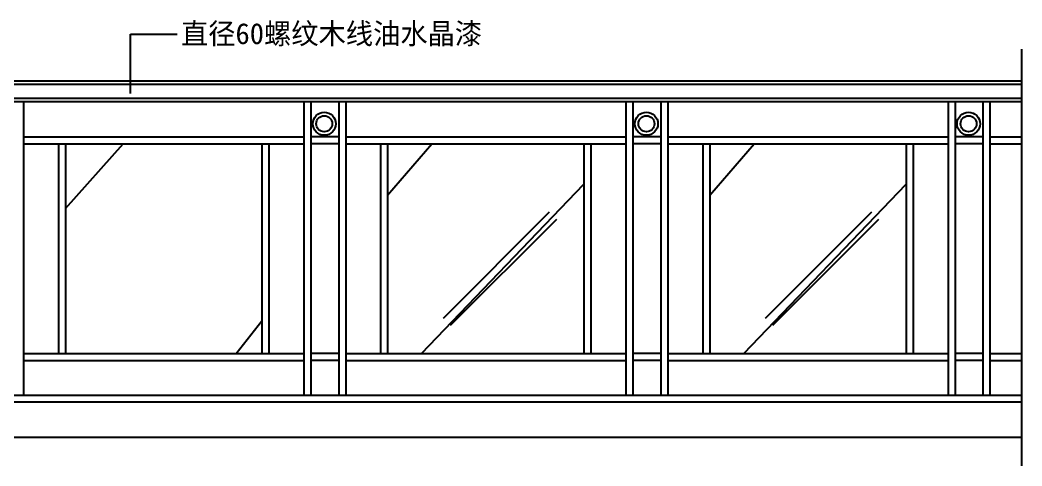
# Model space of a CAD drawing. Header units: metres. Extents: x 212 to 5262, y 3920 to 5197.
# Drawn here: x 2395 to 5262, y 3920 to 5196 of the extents above; entities that cross this region are included whole.
import ezdxf

# ---------------------------------------------------------------- set-up
doc = ezdxf.new("R2010")
doc.units = ezdxf.units.M
for name, color, linetype in [('3', 3, 'Continuous'), ('4', 4, 'Continuous'), ('7', 7, 'Continuous'), ('DIM', 3, 'Continuous'), ('TEXT', 3, 'Continuous')]:
    doc.layers.add(name, color=color, linetype=linetype)
doc.dimstyles.get("Standard").update_dxf_attribs({"dimtxt": 2.5, "dimasz": 2.5, "dimexe": 1.25, "dimexo": 0.625, "dimtad": 1, "dimcen": 2.5, "dimazin": 3, "dimtfac": 1, "dimtmove": 0, "dimatfit": 3})

msp = doc.modelspace()

# ---------------------------------------------------------------- linework, layer by layer
at = {"layer": '3'}
for p, q in [((5261.88, 3919.56), (5261.88, 5112.85)), ((5261.88, 5011.8), (402.75, 5011.8)), ((5261.88, 4971.8), (400.64, 4971.8)), ((2525.38, 4657.1), (2690.08, 4841.8)), ((3447.05, 4694.89), (3573.96, 4841.8)), ((4368.72, 4694.89), (4495.63, 4841.8)), ((3544.29, 4241.8), (4008.72, 4726.22)), ((4465.96, 4241.8), (4930.38, 4726.22)), ((3606.7, 4343.17), (3910.39, 4646.86)), ((4528.37, 4343.17), (4832.05, 4646.86)), ((3627.3, 4322.59), (3930.99, 4626.28)), ((4548.97, 4322.59), (4852.65, 4626.28)), ((3013.96, 4241.8), (3087.05, 4334.89))]:
    msp.add_line(p, q, dxfattribs=at)
for centre in [(3265.8, 4899.39), (4187.46, 4899.39), (5109.13, 4899.39)]:
    msp.add_circle(centre, 22.86, dxfattribs=at)
at = {"layer": '4'}
for p, q in [((5261.88, 5021.8), (400.14, 5021.8)), ((5261.88, 4961.8), (398.95, 4961.8)), ((5261.88, 4101.8), (420.79, 4101.8)), ((5261.88, 4121.8), (420.91, 4121.8)), ((428.09, 4001.8), (5261.88, 4001.8))]:
    msp.add_line(p, q, dxfattribs=at)
at = {"layer": '7'}
for p, q in [((2405.38, 4961.8), (2405.38, 4121.8)), ((3207.05, 4961.8), (3207.05, 4121.8)), ((3227.05, 4961.8), (3227.05, 4121.8)), ((3307.05, 4961.8), (3307.05, 4121.8)), ((3327.05, 4961.8), (3327.05, 4121.8)), ((4128.72, 4961.8), (4128.72, 4121.8)), ((4148.72, 4961.8), (4148.72, 4121.8)), ((4228.72, 4961.8), (4228.72, 4121.8)), ((4248.72, 4961.8), (4248.72, 4121.8)), ((5050.38, 4961.8), (5050.38, 4121.8)), ((5070.38, 4961.8), (5070.38, 4121.8)), ((5150.38, 4961.8), (5150.38, 4121.8)), ((5170.38, 4961.8), (5170.38, 4121.8)), ((2405.38, 4861.8), (3207.05, 4861.8)), ((3307.05, 4861.8), (3227.05, 4861.8)), ((3327.05, 4861.8), (4128.72, 4861.8)), ((4228.72, 4861.8), (4148.72, 4861.8)), ((4248.72, 4861.8), (5050.38, 4861.8)), ((5150.38, 4861.8), (5070.38, 4861.8)), ((5170.38, 4861.8), (5261.88, 4861.8)), ((2405.38, 4841.8), (3207.05, 4841.8)), ((2505.38, 4841.8), (2505.38, 4241.8)), ((2525.38, 4841.8), (2525.38, 4241.8)), ((3087.05, 4841.8), (3087.05, 4241.8)), ((3107.05, 4841.8), (3107.05, 4241.8)), ((3307.05, 4841.8), (3227.05, 4841.8)), ((3327.05, 4841.8), (4128.72, 4841.8)), ((3427.05, 4841.8), (3427.05, 4241.8)), ((3447.05, 4841.8), (3447.05, 4241.8)), ((4008.72, 4841.8), (4008.72, 4241.8)), ((4028.72, 4841.8), (4028.72, 4241.8)), ((4228.72, 4841.8), (4148.72, 4841.8)), ((4248.72, 4841.8), (5050.38, 4841.8)), ((4348.72, 4841.8), (4348.72, 4241.8)), ((4368.72, 4841.8), (4368.72, 4241.8)), ((4930.38, 4841.8), (4930.38, 4241.8)), ((4950.38, 4841.8), (4950.38, 4241.8)), ((5150.38, 4841.8), (5070.38, 4841.8)), ((5170.38, 4841.8), (5261.88, 4841.8)), ((2405.38, 4241.8), (3207.05, 4241.8)), ((2405.38, 4221.8), (3207.05, 4221.8)), ((3307.05, 4241.8), (3227.05, 4241.8)), ((3307.05, 4221.8), (3227.05, 4221.8)), ((3327.05, 4241.8), (4128.72, 4241.8)), ((3327.05, 4221.8), (4128.72, 4221.8)), ((4228.72, 4241.8), (4148.72, 4241.8)), ((4228.72, 4221.8), (4148.72, 4221.8)), ((4248.72, 4241.8), (5050.38, 4241.8)), ((4248.72, 4221.8), (5050.38, 4221.8)), ((5150.38, 4241.8), (5070.38, 4241.8)), ((5150.38, 4221.8), (5070.38, 4221.8)), ((5170.38, 4241.8), (5261.88, 4241.8)), ((5170.38, 4221.8), (5261.88, 4221.8))]:
    msp.add_line(p, q, dxfattribs=at)
for centre in [(3265.8, 4899.39), (4187.46, 4899.39), (5109.13, 4899.39)]:
    msp.add_circle(centre, 32.86, dxfattribs=at)

# ---------------------------------------------------------------- texts
at = {"layer": 'TEXT'}
msp.add_text('直径60螺纹木线油水晶漆', height=60, dxfattribs=at).set_placement((2855.78, 5127.55))

# ---------------------------------------------------------------- leaders
at = {"layer": 'DIM'}
msp.add_leader([(2711.56, 4986.31), (2711.56, 5155.97), (2845.16, 5155.97)], dimstyle='Standard', dxfattribs=at)

doc.saveas('drawing.dxf')
